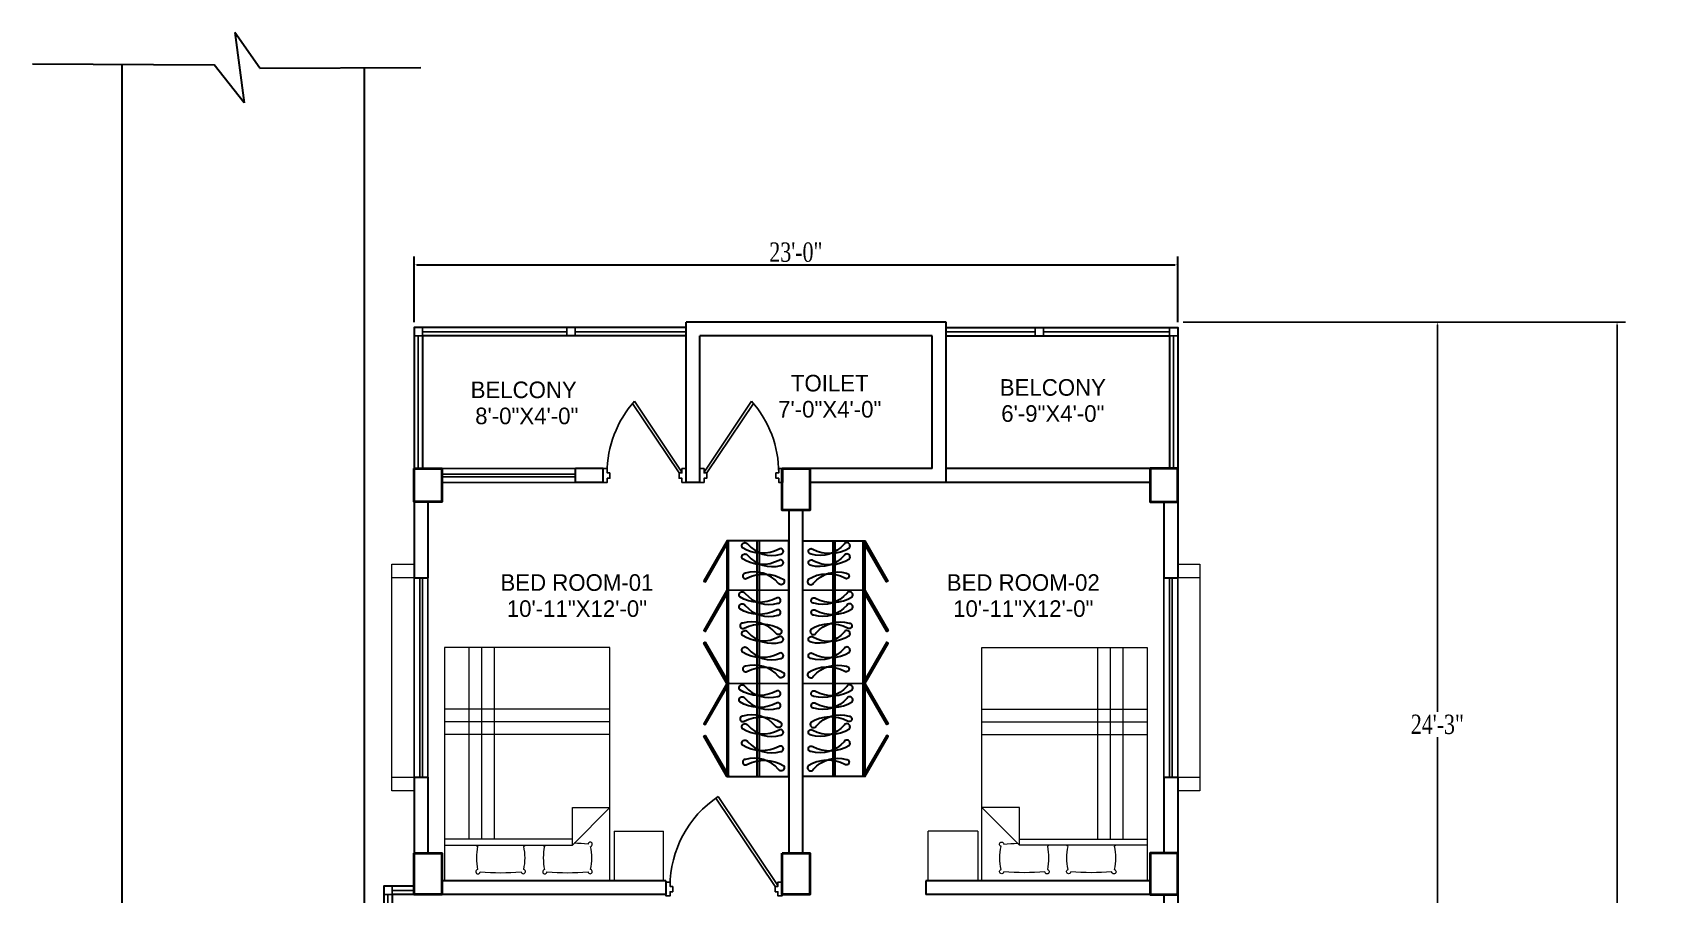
# Model space of a CAD drawing. Header units: inches. Extents: x -54558 to 35158, y -4190 to 41945.
# Drawn here: x 3065 to 3651, y 731 to 1043 of the extents above; entities that cross this region are included whole.
import ezdxf

# ---------------------------------------------------------------- set-up
doc = ezdxf.new("R2010")
doc.units = ezdxf.units.IN
doc.header["$MEASUREMENT"] = 0
doc.layers.get('0').update_dxf_attribs({"true_color": 0xe4c8de})
for name, color, linetype in [('A-ANNO-TEXT', 7, 'Continuous'), ('DIM', 9, 'Continuous'), ('door', 34, 'Continuous')]:
    doc.layers.add(name, color=color, linetype=linetype)
for name, color, linetype, lineweight in [('A-FURN-FIXD', 44, 'Continuous', 9), ('A_WALL', 7, 'Continuous', 30), ('colum', 241, 'Continuous', 40), ('railing', 6, 'Continuous', 5), ('ROAD', 251, 'Continuous', 30), ('sanshade', 252, 'Continuous', 5), ('Ver', 144, 'Continuous', 30), ('Wall-02', 7, 'Continuous', 30), ('windo', 140, 'Continuous', 25)]:
    doc.layers.add(name, color=color, linetype=linetype, lineweight=lineweight)
doc.layers.add('illustr-FURNITURE', color=7, linetype='Continuous', lineweight=0, true_color=0x000000)
doc.styles.add('LOGO', font='times.ttf', dxfattribs={"width": 0.75, "height": 7})
doc.styles.get("Standard").update_dxf_attribs({"font": 'ARIALN.TTF'})
doc.dimstyles.new('STANDARD$0', dxfattribs={"dimtxt": 2, "dimasz": 1, "dimexe": 3, "dimexo": 2, "dimgap": 1, "dimtad": 1, "dimtih": 1, "dimtoh": 1, "dimzin": 3, "dimdsep": 46, "dimlunit": 4, "dimtxsty": 'LOGO', "dimcen": 0.09, "dimdle": 6, "dimclrd": 256, "dimclre": 256, "dimclrt": 7, "dimadec": 0, "dimazin": 1, "dimtm": 1e-09, "dimtfac": 1, "dimtofl": 0, "dimtmove": 0, "dimatfit": 2, "dimfxl": 1, "dimtolj": 1, "dimtzin": 0, "dimlwd": -1, "dimlwe": -1, "dimarcsym": 0})

# ---------------------------------------------------------------- blocks, each defined once
blk = doc.blocks.new('*D460')
for p, q in [((3481.03, 938.48), (3575.89, 938.48)), ((3572.89, 937.48), (3572.89, 797.54)), ((3572.89, 648.48), (3572.89, 788.42)), ((3565.03, 647.48), (3575.89, 647.48))]:
    blk.add_line(p, q)
for points in [[(3572.72, 937.48), (3573.06, 937.48), (3572.89, 938.48)], [(3572.72, 648.48), (3573.06, 648.48), (3572.89, 647.48)]]:
    blk.add_solid(points)
at = {"color": 7, "insert": (3572.89, 792.98), "char_height": 7, "attachment_point": 5, "style": 'LOGO'}
blk.add_mtext('\\A1;24\'-3"', dxfattribs=at)
blk = doc.blocks.new('*D461')
for p, q in [((3481.03, 938.48), (3640.84, 938.48)), ((3637.84, 937.48), (3637.84, 556.04)), ((3637.84, 165.48), (3637.84, 546.92)), ((3481.03, 164.48), (3640.84, 164.48))]:
    blk.add_line(p, q)
for points in [[(3637.68, 937.48), (3638.01, 937.48), (3637.84, 938.48)], [(3637.68, 165.48), (3638.01, 165.48), (3637.84, 164.48)]]:
    blk.add_solid(points)
at = {"color": 7, "insert": (3637.84, 551.48), "char_height": 7, "attachment_point": 5, "style": 'LOGO'}
blk.add_mtext('\\A1;64\'-6"', dxfattribs=at)
blk = doc.blocks.new('tyer')
at = {"layer": 'sanshade'}
for points in [[(-25800.79, -9018.32), (-25792.79, -9018.32), (-25792.79, -9023.32), (-25800.79, -9023.32)], [(-25800.79, -9018.32), (-25792.79, -9018.32), (-25792.79, -9100.32), (-25800.79, -9100.32)], [(-25800.79, -9095.32), (-25792.79, -9095.32), (-25792.79, -9100.32), (-25800.79, -9100.32)]]:
    blk.add_lwpolyline(points, close=True, dxfattribs=at)
blk = doc.blocks.new('*D467')
at = {"layer": 'A_WALL', "ltscale": 0.25}
for p, q in [((3203.03, 938.48), (3203.03, 962.14)), ((3479.03, 938.48), (3479.03, 962.14)), ((3204.03, 959.14), (3478.03, 959.14))]:
    blk.add_line(p, q, dxfattribs=at)
for points in [[(3204.03, 959.3), (3204.03, 958.97), (3203.03, 959.14)], [(3478.03, 959.3), (3478.03, 958.97), (3479.03, 959.14)]]:
    blk.add_solid(points, dxfattribs=at)
at = {"layer": 'A_WALL', "color": 7, "ltscale": 0.25, "insert": (3341.03, 963.7), "char_height": 7, "attachment_point": 5, "style": 'LOGO'}
blk.add_mtext('\\A1;23\'-0"', dxfattribs=at)
blk = doc.blocks.new('efre')
at = {"layer": 'door'}
for p, q in [((10922.87, 10339.43), (10901.44, 10307.52)), ((10923.87, 10339.12), (10902.26, 10306.96))]:
    blk.add_line(p, q, dxfattribs=at)
for points in [[(10885.87, 10339.43), (10884.87, 10339.43), (10884.87, 10337.89), (10883.37, 10337.89), (10883.37, 10342.89), (10884.87, 10342.89), (10884.87, 10341.35), (10885.87, 10341.35)], [(10922.87, 10339.43), (10923.87, 10339.43), (10923.87, 10337.89), (10925.37, 10337.89), (10925.37, 10342.89), (10923.87, 10342.89), (10923.87, 10341.35), (10922.87, 10341.35)]]:
    blk.add_lwpolyline(points, close=True, dxfattribs=at)
blk.add_arc((10923.87, 10339.43), 39, 180, 236.36425, dxfattribs=at)
blk = doc.blocks.new('www')
at = {"layer": 'illustr-FURNITURE', "color": 1}
for p, q in [((10806.97, 10296.75), (10747.22, 10296.75)), ((10747.22, 10296.75), (10747.22, 10212.48)), ((10755.98, 10296.75), (10755.98, 10227.52)), ((10760.57, 10296.75), (10760.57, 10227.52)), ((10765.15, 10296.75), (10765.15, 10227.52)), ((10806.97, 10212.48), (10806.97, 10296.75)), ((10806.97, 10274.46), (10747.22, 10274.46)), ((10806.97, 10269.88), (10747.22, 10269.88)), ((10806.97, 10265.3), (10747.22, 10265.3)), ((10793.37, 10238.98), (10806.97, 10238.98)), ((10806.97, 10238.98), (10793.37, 10225.37)), ((10793.37, 10225.37), (10793.37, 10238.98)), ((10793.37, 10227.52), (10747.22, 10227.52)), ((10808.47, 10230.4), (10808.47, 10212.45)), ((10808.47, 10230.4), (10826.33, 10230.4)), ((10826.33, 10212.45), (10826.33, 10230.4)), ((10747.22, 10225.37), (10793.37, 10225.37)), ((10747.22, 10212.48), (10806.97, 10212.48)), ((10808.43, 10212.5), (10808.47, 10212.5)), ((10826.33, 10212.45), (10808.47, 10212.45))]:
    blk.add_line(p, q, dxfattribs=at)
for centre, radius, start, end in [((10791.28, 10137.25), 88.81, 84.99169, 88.23834), ((10799.81, 10225.65), 0.776, 283.74205, 174.74125), ((10759.25, 10225.71), 0.776, 205.86634, 258.25195), ((10781.38, 10220.71), 22.68, 169.23257, 190.76743), ((10775.63, 10225.65), 0.776, 283.74205, 339.16142), ((10757.08, 10220.71), 19.19, 347.41694, 12.58306), ((10783.43, 10225.71), 0.776, 205.86634, 258.25195), ((10805.55, 10220.71), 22.68, 169.23257, 190.76743), ((10781.26, 10220.71), 19.19, 347.41694, 12.58306), ((10759.25, 10215.71), 0.776, 101.74805, 355.17875), ((10767.1, 10304.18), 88.81, 265.42919, 275.00831), ((10775.63, 10215.78), 0.776, 185.25875, 76.25795), ((10783.43, 10215.71), 0.776, 101.74805, 355.17875), ((10791.28, 10304.18), 88.81, 265.42919, 275.00831), ((10799.81, 10215.78), 0.776, 185.25875, 76.25795)]:
    blk.add_arc(centre, radius, start, end, dxfattribs=at)
blk = doc.blocks.new('IHK')
at = {"color": 0}
for p, q in [((9728.1, 10694.28), (9728.1, 10676.38)), ((9728.85, 10694.28), (9728.85, 10676.38)), ((9728.1, 10676.38), (9728.1, 10642.73)), ((9728.85, 10676.38), (9728.85, 10642.73)), ((9728.1, 10642.73), (9728.1, 10609.08)), ((9728.85, 10642.73), (9728.85, 10609.08))]:
    blk.add_line(p, q, dxfattribs=at)
for points in [[(9736.11, 10691.3, -0.267392), (9722.85, 10691.79, -1.049005), (9724.81, 10693.04, 0.295269), (9736.69, 10689.47, 1.314488), (9736.11, 10691.3)], [(9736.11, 10687.22, -0.267392), (9722.85, 10687.71, -1.049005), (9724.81, 10688.96, 0.295269), (9736.69, 10685.39, 1.314488), (9736.11, 10687.22)], [(9724.51, 10680.73, -0.267392), (9737.77, 10680.24, -1.049005), (9735.81, 10678.99, 0.295269), (9723.93, 10682.56, 1.314488), (9724.51, 10680.73)], [(9735.13, 10673.54, -0.267392), (9721.87, 10674.03, -1.049005), (9723.83, 10675.28, 0.295269), (9735.71, 10671.7, 1.314488), (9735.13, 10673.54)], [(9735.13, 10669.21, -0.267392), (9721.87, 10669.7, -1.049005), (9723.83, 10670.95, 0.295269), (9735.71, 10667.38, 1.314488), (9735.13, 10669.21)], [(9723.53, 10662.72, -0.267392), (9736.79, 10662.23, -1.049005), (9734.83, 10660.98, 0.295269), (9722.95, 10664.56, 1.314488), (9723.53, 10662.72)], [(9736.11, 10659.51, -0.267392), (9722.85, 10660, -1.049005), (9724.81, 10661.25, 0.295269), (9736.69, 10657.67, 1.314488), (9736.11, 10659.51)], [(9736.11, 10653.57, -0.267392), (9722.85, 10654.06, -1.049005), (9724.81, 10655.31, 0.295269), (9736.69, 10651.73, 1.314488), (9736.11, 10653.57)], [(9724.51, 10647.08, -0.267392), (9737.77, 10646.59, -1.049005), (9735.81, 10645.34, 0.295269), (9723.93, 10648.91, 1.314488), (9724.51, 10647.08)], [(9735.13, 10639.89, -0.267392), (9721.87, 10640.38, -1.049005), (9723.83, 10641.63, 0.295269), (9735.71, 10638.05, 1.314488), (9735.13, 10639.89)], [(9735.13, 10635.56, -0.267392), (9721.87, 10636.05, -1.049005), (9723.83, 10637.3, 0.295269), (9735.71, 10633.73, 1.314488), (9735.13, 10635.56)], [(9723.53, 10629.07, -0.267392), (9736.79, 10628.58, -1.049005), (9734.83, 10627.33, 0.295269), (9722.95, 10630.9, 1.314488), (9723.53, 10629.07)], [(9736.11, 10625.86, -0.267392), (9722.85, 10626.35, -1.049005), (9724.81, 10627.6, 0.295269), (9736.69, 10624.02, 1.314488), (9736.11, 10625.86)], [(9736.11, 10619.92, -0.267392), (9722.85, 10620.41, -1.049005), (9724.81, 10621.66, 0.295269), (9736.69, 10618.08, 1.314488), (9736.11, 10619.92)], [(9724.51, 10613.42, -0.267392), (9737.77, 10612.93, -1.049005), (9735.81, 10611.69, 0.295269), (9723.93, 10615.26, 1.314488), (9724.51, 10613.42)]]:
    blk.add_lwpolyline(points, format="xyb", dxfattribs=at)
at = {"layer": 'A-FURN-FIXD', "lineweight": 30}
for p, q in [((9717.26, 10694.28), (9717.26, 10609.08)), ((9717.86, 10609.08), (9717.86, 10694.28))]:
    blk.add_line(p, q, dxfattribs=at)
for points in [[(9717.34, 10694.28), (9708.93, 10679.71), (9709.45, 10679.41), (9717.86, 10693.98)], [(9739.69, 10609.08), (9739.69, 10694.28), (9717.26, 10694.28), (9717.26, 10609.08)], [(9717.26, 10676.38), (9708.85, 10661.81), (9709.37, 10661.51), (9717.78, 10676.08)], [(9717.26, 10642.73), (9708.85, 10657.3), (9709.37, 10657.6), (9717.78, 10643.03)], [(9717.26, 10642.73), (9708.85, 10628.16), (9709.37, 10627.86), (9717.78, 10642.43)], [(9717.26, 10609.08), (9708.85, 10623.65), (9709.37, 10623.95), (9717.78, 10609.38)]]:
    blk.add_lwpolyline(points, close=True, dxfattribs=at)
at = {"layer": 'DIM'}
for p, q in [((9717.26, 10676.38), (9739.69, 10676.38)), ((9717.26, 10642.73), (9739.69, 10642.73)), ((9717.26, 10609.08), (9739.69, 10609.08))]:
    blk.add_line(p, q, dxfattribs=at)
blk = doc.blocks.new('jj')
at = {"layer": 'door'}
for p, q in [((11000.83, 10306.39), (11025.92, 10323.24)), ((11001.13, 10305.39), (11026.7, 10322.56))]:
    blk.add_line(p, q, dxfattribs=at)
for points in [[(11000.83, 10331.39), (11000.83, 10332.39), (11002.37, 10332.39), (11002.37, 10333.89), (10997.37, 10333.89), (10997.37, 10332.39), (10998.91, 10332.39), (10998.91, 10331.39)], [(11000.83, 10306.39), (11000.83, 10305.39), (11002.37, 10305.39), (11002.37, 10303.89), (10997.37, 10303.89), (10997.37, 10305.39), (10998.91, 10305.39), (10998.91, 10306.39)]]:
    blk.add_lwpolyline(points, close=True, dxfattribs=at)
blk.add_arc((11000.83, 10293.39), 39, 48.42656, 90, dxfattribs=at)

msp = doc.modelspace()

# ---------------------------------------------------------------- linework, layer by layer
at = {"layer": 'colum'}
for points in [[(3203.035, 885.48), (3213.035, 885.48), (3213.035, 873.48), (3203.035, 873.48)], [(3336.035, 885.48), (3346.035, 885.48), (3346.035, 870.48), (3336.035, 870.48)], [(3479.035, 885.48), (3469.035, 885.48), (3469.035, 873.48), (3479.035, 873.48)], [(3203.035, 746.48), (3213.035, 746.48), (3213.035, 731.48), (3203.035, 731.48)], [(3336.035, 746.48), (3346.035, 746.48), (3346.035, 731.48), (3336.035, 731.48)], [(3479.035, 746.48), (3469.035, 746.48), (3469.035, 731.48), (3479.035, 731.48)]]:
    msp.add_lwpolyline(points, close=True, dxfattribs=at)
at = {"layer": 'ROAD'}
for p, q in [((3147.28, 1030.294), (3138.196, 1043.178)), ((3138.196, 1043.178), (3141.646, 1017.773)), ((3065.06, 1031.851), (3130.702, 1031.498)), ((3097.476, 106.48), (3097.476, 1031.676)), ((3141.646, 1017.773), (3130.702, 1031.498)), ((3147.28, 1030.294), (3205.422, 1030.478)), ((3185.035, 106.48), (3185.035, 1030.414))]:
    msp.add_line(p, q, dxfattribs=at)
at = {"layer": 'Ver'}
for points in [[(3301.321, 936.48), (3203.035, 936.48), (3203.035, 885.48)], [(3301.321, 933.48), (3206.035, 933.48), (3206.035, 885.48)], [(3395.321, 936.48), (3479.035, 936.48), (3479.035, 885.48)], [(3395.321, 933.48), (3476.035, 933.48), (3476.035, 885.48)], [(3203.035, 734.48), (3192.035, 734.48), (3192.035, 607.48), (3203.035, 607.48)], [(3203.035, 731.48), (3195.035, 731.48), (3195.035, 610.48), (3203.035, 610.48)]]:
    msp.add_lwpolyline(points, dxfattribs=at)
at = {"layer": 'Wall-02'}
for p, q in [((3301.321, 880.48), (3301.321, 938.48)), ((3395.321, 938.48), (3301.321, 938.48)), ((3395.321, 880.48), (3395.321, 938.48)), ((3390.321, 933.48), (3306.321, 933.48)), ((3306.321, 880.48), (3306.321, 933.48)), ((3390.321, 885.48), (3390.321, 933.48)), ((3271.321, 885.48), (3261.321, 885.48)), ((3261.321, 880.48), (3261.321, 885.48)), ((3271.321, 880.48), (3271.321, 885.48)), ((3390.321, 885.48), (3346.035, 885.48)), ((3469.035, 885.48), (3395.321, 885.48)), ((3271.321, 880.48), (3261.321, 880.48)), ((3306.321, 880.48), (3301.321, 880.48)), ((3469.035, 880.48), (3346.035, 880.48)), ((3203.035, 873.48), (3203.035, 845.98)), ((3208.035, 873.48), (3208.035, 845.98)), ((3474.035, 873.48), (3474.035, 845.98)), ((3479.035, 873.48), (3479.035, 845.98)), ((3338.535, 746.48), (3338.535, 870.48)), ((3343.535, 746.48), (3343.535, 870.48)), ((3203.035, 845.98), (3208.035, 845.98)), ((3474.035, 845.98), (3479.035, 845.98)), ((3203.035, 773.98), (3203.035, 746.48)), ((3203.035, 773.98), (3208.035, 773.98)), ((3208.035, 773.98), (3208.035, 746.48)), ((3474.035, 773.98), (3474.035, 746.48)), ((3474.035, 773.98), (3479.035, 773.98)), ((3479.035, 773.98), (3479.035, 671.48)), ((3294.035, 736.48), (3213.035, 736.48)), ((3294.035, 736.48), (3294.035, 731.48)), ((3469.035, 736.48), (3388.035, 736.48)), ((3388.035, 736.48), (3388.035, 731.48)), ((3294.035, 731.48), (3213.035, 731.48)), ((3469.035, 731.48), (3388.035, 731.48)), ((3474.035, 731.48), (3474.035, 671.48))]:
    msp.add_line(p, q, dxfattribs=at)
at = {"layer": 'windo'}
for p, q in [((3213.035, 885.48), (3261.321, 885.48)), ((3213.035, 883.48), (3261.321, 883.48)), ((3261.321, 882.48), (3213.035, 882.48)), ((3261.321, 880.48), (3213.035, 880.48)), ((3203.035, 773.98), (3203.035, 845.98)), ((3205.035, 773.98), (3205.035, 845.98)), ((3206.035, 845.98), (3206.035, 773.98)), ((3208.035, 845.98), (3208.035, 773.98)), ((3474.035, 773.98), (3474.035, 845.98)), ((3476.035, 773.98), (3476.035, 845.98)), ((3477.035, 845.98), (3477.035, 773.98)), ((3479.035, 845.98), (3479.035, 773.98))]:
    msp.add_line(p, q, dxfattribs=at)
for points in [[(3206.035, 933.48), (3203.035, 933.48), (3203.035, 936.48), (3206.035, 936.48)], [(3261.285, 933.48), (3258.285, 933.48), (3258.285, 936.48), (3261.285, 936.48)], [(3427.547, 933.48), (3430.547, 933.48), (3430.547, 936.48), (3427.547, 936.48)], [(3476.035, 933.48), (3479.035, 933.48), (3479.035, 936.48), (3476.035, 936.48)], [(3195.035, 731.48), (3192.035, 731.48), (3192.035, 734.48), (3195.035, 734.48)]]:
    msp.add_lwpolyline(points, close=True, dxfattribs=at)
for points in [[(3204.535, 933.48), (3204.535, 885.48)], [(3258.285, 934.98), (3206.035, 934.98)], [(3301.321, 934.98), (3261.285, 934.98)], [(3395.321, 934.98), (3427.547, 934.98)], [(3430.547, 934.98), (3476.035, 934.98)], [(3477.535, 933.48), (3477.535, 885.48)], [(3203.035, 732.98), (3195.035, 732.98)], [(3193.535, 731.48), (3193.535, 677.98)]]:
    msp.add_lwpolyline(points, dxfattribs=at)

# ---------------------------------------------------------------- block references
at = {"layer": 'A_WALL', "rotation": 90}
msp.add_blockref('jj', (13605.21, -10116.885), dxfattribs=at)
at = {"layer": 'A_WALL', "xscale": -1}
for name, p, rotation in [('jj', (-6997.567, -10116.885), 270), ('efre', (-7589.33, 11073.873), 180)]:
    msp.add_blockref(name, p, dxfattribs=dict(at, rotation=rotation))
at = {"layer": 'A_WALL'}
for name, p in [('IHK', (-6401.159, -9834.904)), ('www', (-7533.15, -9475.972))]:
    msp.add_blockref(name, p, dxfattribs=at)
at = {"layer": 'A_WALL', "xscale": -1}
for name, p in [('IHK', (13083.229, -9834.904)), ('www', (14215.219, -9475.972))]:
    msp.add_blockref(name, p, dxfattribs=at)
at = {"layer": 'railing'}
for p in [(28995.823, 9869.3), (29279.823, 9869.3)]:
    msp.add_blockref('tyer', p, dxfattribs=at)

# ---------------------------------------------------------------- texts
at = {"layer": 'A-ANNO-TEXT', "char_height": 6, "attachment_point": 8, "line_spacing_factor": 0.942857}
for s, insert, width in [('{\\fChiller|b0|i0|c0|p82;\\C242;\\c2564301;BELCONY\\P 8\'-0"X4\'-0"}', (3242.638, 901.444), 59.66043), ('{\\fChiller|b0|i0|c0|p82;\\C242;\\c2564301;TOILET\\P7\'-0"X4\'-0"}', (3353.263, 903.865), 39.77403), ('{\\fChiller|b0|i0|c0|p82;\\C242;\\c2564301;BELCONY\\P6\'-9"X4\'-0"}', (3433.903, 902.31), 59.66043), ('{\\fChiller|b0|i0|c0|p82;\\C242;\\c2564301;BED ROOM-01 10\'-11"X12\'-0"}', (3261.881, 831.779), 59.66043), ('{\\fChiller|b0|i0|c0|p82;\\C242;\\c2564301;BED ROOM-02 10\'-11"X12\'-0"}', (3423.219, 831.779), 59.66043)]:
    msp.add_mtext(s, dxfattribs=dict(at, insert=insert, width=width))

# ---------------------------------------------------------------- dimensions: what is measured, and where the dimension line sits
for base, p1, p2, picture, middle in [((3572.891, 938.48), (3563.035, 647.48), (3479.035, 938.48), '*D460', (3572.891, 792.98)), ((3637.845, 164.48), (3479.035, 938.48), (3479.035, 164.48), '*D461', (3637.845, 551.48))]:
    dim = msp.add_linear_dim(base=base, p1=p1, p2=p2, angle=90, dimstyle='STANDARD$0')
    dim.commit()
    dim.dimension.update_dxf_attribs({"geometry": picture, "text_midpoint": middle})
at = {"layer": 'A_WALL', "ltscale": 0.25}
dim = msp.add_linear_dim(base=(3479.035, 959.135), p1=(3203.035, 936.48), p2=(3479.035, 936.48), dimstyle='STANDARD$0', dxfattribs=at)
dim.commit()
dim.dimension.update_dxf_attribs({"geometry": '*D467', "text_midpoint": (3341.035, 963.696)})

doc.saveas('drawing.dxf')
